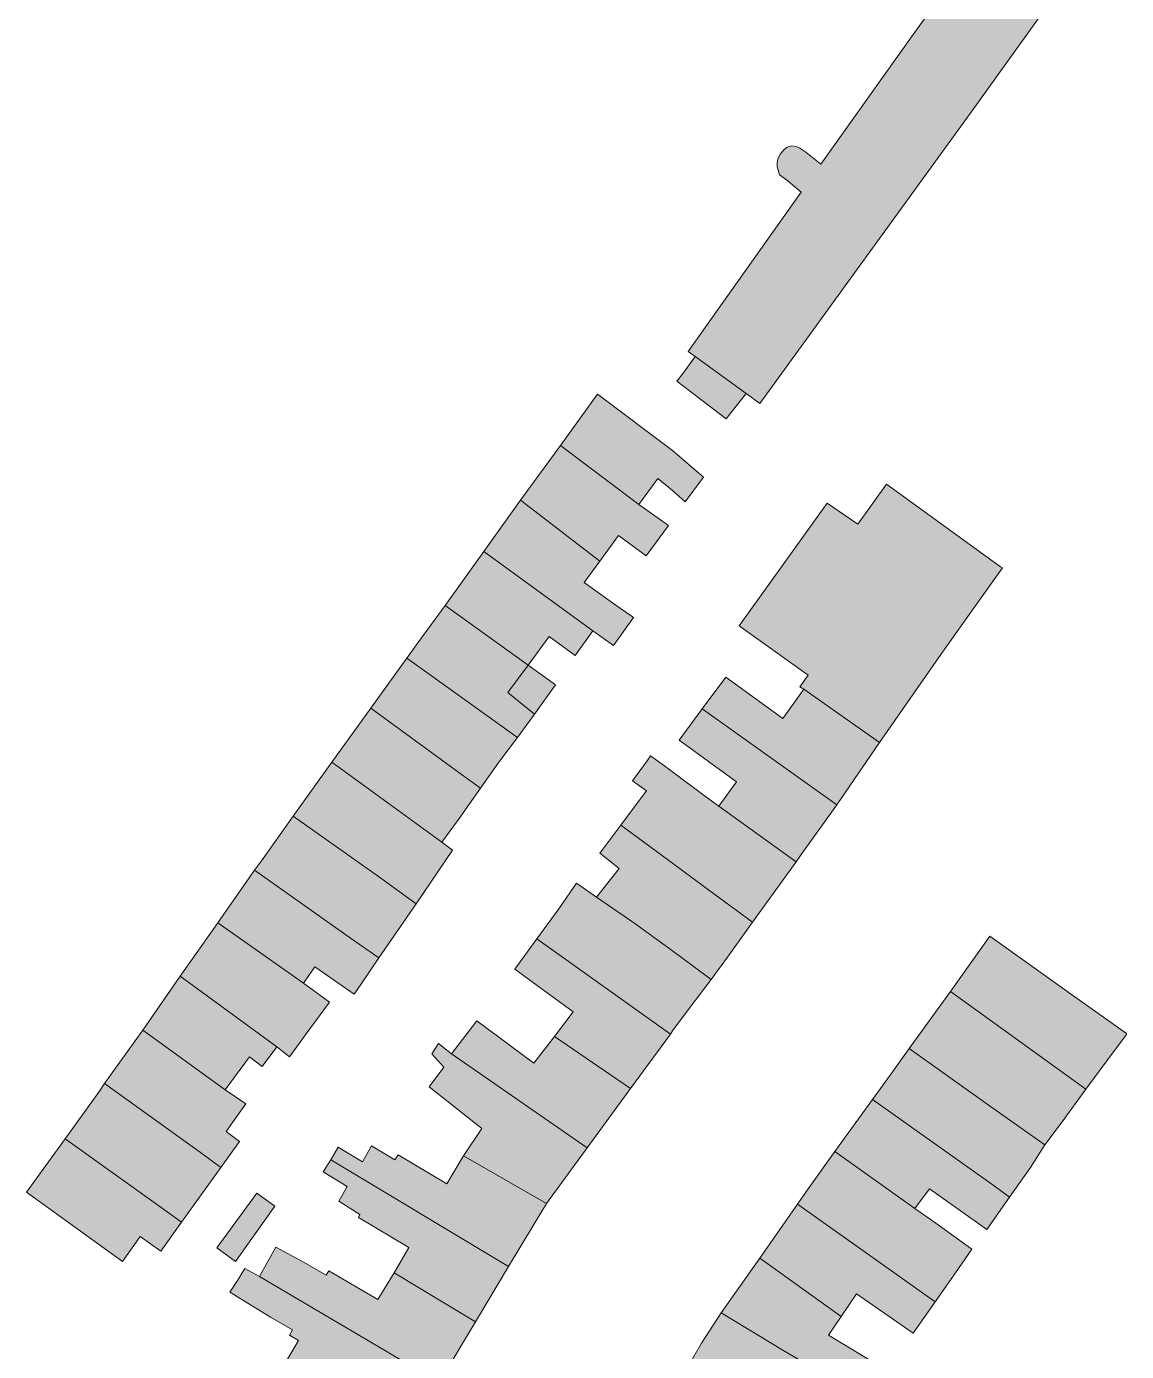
# Model space of a CAD drawing. Header units: millimetres. Extents: x -103 to 511, y -35 to 333.
# Drawn here: x 366.4 to 453, y 41.8 to 146.1 of the extents above; entities that cross this region are included whole.
import ezdxf

# ---------------------------------------------------------------- set-up
doc = ezdxf.new("R2010")
doc.units = ezdxf.units.MM
doc.header["$MEASUREMENT"] = 0
doc.layers.add('residential', color=7, linetype='Continuous', lineweight=0)

msp = doc.modelspace()

# ---------------------------------------------------------------- hatches: boundary and pattern name
at = {"layer": 'residential', "true_color": 0xfedcaf, "transparency": 33554687}
for points in [[(453.03, 168.95), (452.32, 167.95), (451.07, 168.85), (450.42, 169.35), (450.07, 169.35), (449.72, 169.3), (449.42, 169.1), (449.12, 168.85), (448.87, 168.5), (448.67, 168.1), (448.62, 167.6), (448.67, 167.2), (448.72, 166.85), (448.82, 166.45), (449.27, 166.1), (449.67, 165.8), (450.32, 165.35), (444.12, 156.45), (436.37, 145.7), (428.97, 135.3), (427.77, 136.25), (427.32, 136.55), (427.02, 136.7), (426.67, 136.75), (426.32, 136.65), (426.07, 136.45), (425.77, 136.1), (425.57, 135.7), (425.52, 135.4), (425.52, 135.1), (425.62, 134.75), (425.72, 134.45), (426.37, 134), (426.57, 133.8), (427.42, 133.1), (421.77, 125.15), (418.52, 120.55), (419.07, 120.15), (423.07, 117.25), (424.17, 116.45), (440.72, 139.3), (453.03, 156.47)], [(419.07, 120.15), (418.12, 118.85), (417.62, 118.2), (421.52, 115.25), (423.07, 117.25)], [(411.37, 117.2), (408.47, 113.15), (414.62, 108.5), (416.12, 110.55), (417.27, 109.6), (418.27, 108.7), (419.72, 110.65), (417.27, 112.75)], [(414.62, 108.5), (408.47, 113.15), (405.32, 108.85), (411.57, 104.05), (413.02, 106.05), (415.22, 104.45), (416.97, 106.85)], [(438.42, 96.7), (440.97, 100.3), (443.27, 103.5), (443.12, 103.6), (434.12, 110.1), (431.87, 106.95), (429.47, 108.6), (422.52, 98.95), (427.97, 95.05), (427.32, 94.15), (427.62, 93.95), (433.57, 89.75)], [(412.64, 97.39), (414.2, 99.6), (412.57, 100.75), (410.32, 102.35), (411.57, 104.05), (405.32, 108.85), (402.42, 104.8), (411.02, 98.55)], [(411.02, 98.55), (402.42, 104.8), (399.37, 100.55), (405.92, 95.85), (407.57, 98.1), (409.62, 96.6)], [(396.37, 96.4), (405.07, 90.15), (406.42, 92), (404.32, 93.7), (405.92, 95.85), (399.37, 100.55), (397.22, 97.6)], [(403.62, 88.2), (405.07, 90.15), (396.37, 96.4), (393.52, 92.45), (400.17, 87.61), (402.17, 86.16)], [(408.07, 94.3), (405.92, 95.85), (404.32, 93.7), (406.42, 92)], [(419.62, 92.4), (430.22, 84.85), (433.57, 89.75), (427.62, 93.95), (425.97, 91.65), (421.47, 94.9)], [(400.42, 83.7), (402.17, 86.16), (400.17, 87.61), (393.52, 92.45), (390.47, 88.2), (399.12, 81.9)], [(430.22, 84.85), (419.62, 92.4), (417.82, 89.95), (422.32, 86.65), (420.92, 84.75), (422.52, 83.6), (427.02, 80.35), (427.37, 80.85)], [(423.57, 75.6), (427.02, 80.35), (422.52, 83.6), (420.92, 84.75), (419.89, 85.51), (417.27, 87.45), (416.65, 87.91), (415.56, 88.72), (415.28, 88.32), (414.14, 86.75), (415.23, 85.96), (414.97, 85.6), (413.22, 83.25), (417.38, 80.18), (419.72, 78.45)], [(399.97, 81.27), (399.12, 81.9), (390.47, 88.2), (387.42, 83.95), (394.12, 79.2), (397.09, 77.06)], [(397.09, 77.06), (394.12, 79.2), (387.42, 83.95), (384.92, 80.45), (384.37, 79.7), (392.02, 74.3), (394.17, 72.79)], [(421.62, 72.85), (423.57, 75.6), (419.72, 78.45), (417.38, 80.18), (413.22, 83.25), (411.57, 81.05), (413.09, 79.84), (411.3, 77.59), (412.14, 77.01), (414.32, 75.5), (417.27, 73.35), (420.32, 71.1)], [(394.17, 72.79), (392.02, 74.3), (384.37, 79.7), (381.47, 75.55), (388.22, 70.8), (389.11, 72.09), (392.22, 69.93), (392.75, 70.71)], [(417.27, 67.05), (418.52, 68.7), (420.32, 71.1), (417.27, 73.35), (414.32, 75.5), (412.14, 77.01), (411.3, 77.59), (409.73, 78.68), (409.55, 78.42), (408.32, 76.65), (406.6, 74.29), (417.12, 66.8)], [(388.45, 66.82), (390.27, 69.3), (388.22, 70.8), (381.47, 75.55), (378.52, 71.35), (386.12, 65.8), (387.12, 65)], [(417.12, 66.8), (406.6, 74.29), (404.87, 71.9), (409.47, 68.55), (407.98, 66.61), (413.97, 62.5)], [(453.03, 66.77), (453.03, 66.84), (448.52, 70.05), (442.27, 74.5), (439.17, 70.15), (449.82, 62.45), (451.57, 64.8)], [(378.52, 71.35), (375.57, 67.1), (382.07, 62.4), (383.97, 65), (384.97, 64.25), (386.12, 65.8)], [(446.61, 58.08), (447.97, 59.9), (449.82, 62.45), (439.17, 70.15), (435.92, 65.65), (442.32, 61.1)], [(399.87, 65.25), (410.57, 57.85), (413.97, 62.5), (407.98, 66.61), (406.37, 64.5), (401.87, 67.85)], [(383.2, 58.35), (382.13, 59.12), (382.64, 59.83), (383.68, 61.31), (382.07, 62.4), (375.57, 67.1), (372.57, 62.9), (380.12, 57.46), (381.72, 56.3)], [(398.87, 66.05), (398.32, 65.25), (399.27, 64.2), (398.12, 62.65), (402.27, 59.35), (400.82, 57.2), (407.37, 53.45), (410.57, 57.85), (399.87, 65.25)], [(443.82, 53.95), (445.47, 56.3), (446.61, 58.08), (442.32, 61.1), (435.92, 65.65), (434.42, 63.55), (433.02, 61.65), (442.62, 54.85)], [(381.72, 56.3), (380.12, 57.46), (372.57, 62.9), (372.17, 62.3), (369.47, 58.55), (377.01, 53.14), (378.62, 51.99)], [(430.07, 57.55), (436.37, 53.05), (437.52, 54.6), (442.02, 51.4), (443.82, 53.95), (442.62, 54.85), (433.02, 61.65)], [(378.62, 51.99), (377.01, 53.14), (369.47, 58.55), (366.42, 54.35), (373.97, 48.9), (375.38, 50.87), (376.99, 49.71)], [(407.37, 53.45), (400.82, 57.2), (399.52, 55), (395.67, 57.3), (395.42, 56.9), (393.57, 58), (392.87, 56.75), (390.97, 57.9), (390.37, 56.9), (404.37, 48.5)], [(437.97, 45.7), (439.57, 48), (440.86, 49.86), (438.02, 51.9), (436.37, 53.05), (430.07, 57.55), (427.77, 54.35), (427.12, 53.4)], [(401.77, 44.15), (404.37, 48.5), (390.37, 56.9), (389.77, 55.95), (391.67, 54.8), (391.02, 53.65), (392.67, 52.6), (392.57, 52.35), (396.52, 50), (395.37, 48)], [(385.97, 53.25), (384.55, 54.27), (381.4, 49.97), (382.87, 48.9)], [(430.57, 44.55), (431.77, 46.35), (436.22, 43.25), (437.97, 45.7), (427.12, 53.4), (424.17, 49.15)], [(388.27, 48.8), (386.06, 50.03), (385.32, 48.7), (384.77, 47.7), (398.92, 39.35), (401.77, 44.15), (395.37, 48), (394.07, 45.9), (390.22, 48.15), (390.02, 47.8)], [(432.42, 38.1), (433.87, 40.5), (429.57, 43.1), (430.57, 44.55), (424.17, 49.15), (421.12, 44.85), (425.97, 41.9)], [(398.92, 39.35), (384.77, 47.7), (383.62, 48.35), (383.02, 47.4), (382.44, 46.47), (385.62, 44.5), (387.37, 43.5), (387.12, 43.1), (387.84, 42.68), (386.7, 40.74), (389.99, 38.78), (396.32, 35)], [(425.27, 36.25), (426.37, 38.1), (430.82, 35.45), (432.42, 38.1), (425.97, 41.9), (421.12, 44.85), (419.57, 42.45), (418.37, 40.35)]]:
    msp.add_hatch(color=41, dxfattribs=at).paths.add_polyline_path(points)

# ---------------------------------------------------------------- linework, layer by layer
at = {"layer": 'residential', "color": 18, "lineweight": 5, "true_color": 0x000000}
msp.add_lwpolyline([(444.12, 156.45), (436.37, 145.7), (428.97, 135.3), (427.77, 136.25), (427.32, 136.55), (427.02, 136.7), (426.67, 136.75), (426.32, 136.65), (426.07, 136.45), (425.77, 136.1), (425.57, 135.7), (425.52, 135.4), (425.52, 135.1), (425.62, 134.75), (425.72, 134.45), (426.37, 134), (426.57, 133.8), (427.42, 133.1), (421.77, 125.15), (418.52, 120.55), (419.07, 120.15), (423.07, 117.25), (424.17, 116.45), (440.72, 139.3), (453.03, 156.47)], dxfattribs=at)
at = {"layer": 'residential'}
msp.add_lwpolyline([(444.12, 156.45), (436.37, 145.7), (428.97, 135.3), (427.77, 136.25), (427.32, 136.55), (427.02, 136.7), (426.67, 136.75), (426.32, 136.65), (426.07, 136.45), (425.77, 136.1), (425.57, 135.7), (425.52, 135.4), (425.52, 135.1), (425.62, 134.75), (425.72, 134.45), (426.37, 134), (426.57, 133.8), (427.42, 133.1), (421.77, 125.15), (418.52, 120.55), (419.07, 120.15), (423.07, 117.25), (424.17, 116.45), (440.72, 139.3), (453.03, 156.47)], dxfattribs=at)
at = {"layer": 'residential', "color": 18, "lineweight": 5, "true_color": 0x000000}
for points in [[(419.07, 120.15), (418.12, 118.85), (417.62, 118.2), (421.52, 115.25), (423.07, 117.25)], [(411.37, 117.2), (408.47, 113.15), (414.62, 108.5), (416.12, 110.55), (417.27, 109.6), (418.27, 108.7), (419.72, 110.65), (417.27, 112.75)], [(414.62, 108.5), (408.47, 113.15), (405.32, 108.85), (411.57, 104.05), (413.02, 106.05), (415.22, 104.45), (416.97, 106.85)], [(438.42, 96.7), (440.97, 100.3), (443.27, 103.5), (443.12, 103.6), (434.12, 110.1), (431.87, 106.95), (429.47, 108.6), (422.52, 98.95), (427.97, 95.05), (427.32, 94.15), (427.62, 93.95), (433.57, 89.75)], [(412.64, 97.39), (414.2, 99.6), (412.57, 100.75), (410.32, 102.35), (411.57, 104.05), (405.32, 108.85), (402.42, 104.8), (411.02, 98.55)], [(411.02, 98.55), (402.42, 104.8), (399.37, 100.55), (405.92, 95.85), (407.57, 98.1), (409.62, 96.6)], [(396.37, 96.4), (405.07, 90.15), (406.42, 92), (404.32, 93.7), (405.92, 95.85), (399.37, 100.55), (397.22, 97.6)], [(403.62, 88.2), (405.07, 90.15), (396.37, 96.4), (393.52, 92.45), (400.17, 87.61), (402.17, 86.16)], [(408.07, 94.3), (405.92, 95.85), (404.32, 93.7), (406.42, 92)], [(419.62, 92.4), (430.22, 84.85), (433.57, 89.75), (427.62, 93.95), (425.97, 91.65), (421.47, 94.9)], [(400.42, 83.7), (402.17, 86.16), (400.17, 87.61), (393.52, 92.45), (390.47, 88.2), (399.12, 81.9)], [(430.22, 84.85), (419.62, 92.4), (417.82, 89.95), (422.32, 86.65), (420.92, 84.75), (422.52, 83.6), (427.02, 80.35), (427.37, 80.85)], [(423.57, 75.6), (427.02, 80.35), (422.52, 83.6), (420.92, 84.75), (419.89, 85.51), (417.27, 87.45), (416.65, 87.91), (415.56, 88.72), (415.28, 88.32), (414.14, 86.75), (415.23, 85.96), (414.97, 85.6), (413.22, 83.25), (417.38, 80.18), (419.72, 78.45)], [(399.97, 81.27), (399.12, 81.9), (390.47, 88.2), (387.42, 83.95), (394.12, 79.2), (397.09, 77.06)], [(397.09, 77.06), (394.12, 79.2), (387.42, 83.95), (384.92, 80.45), (384.37, 79.7), (392.02, 74.3), (394.17, 72.79)], [(421.62, 72.85), (423.57, 75.6), (419.72, 78.45), (417.38, 80.18), (413.22, 83.25), (411.57, 81.05), (413.09, 79.84), (411.3, 77.59), (412.14, 77.01), (414.32, 75.5), (417.27, 73.35), (420.32, 71.1)], [(394.17, 72.79), (392.02, 74.3), (384.37, 79.7), (381.47, 75.55), (388.22, 70.8), (389.11, 72.09), (392.22, 69.93), (392.75, 70.71)], [(417.27, 67.05), (418.52, 68.7), (420.32, 71.1), (417.27, 73.35), (414.32, 75.5), (412.14, 77.01), (411.3, 77.59), (409.73, 78.68), (409.55, 78.42), (408.32, 76.65), (406.6, 74.29), (417.12, 66.8)], [(388.45, 66.82), (390.27, 69.3), (388.22, 70.8), (381.47, 75.55), (378.52, 71.35), (386.12, 65.8), (387.12, 65)], [(417.12, 66.8), (406.6, 74.29), (404.87, 71.9), (409.47, 68.55), (407.98, 66.61), (413.97, 62.5)], [(453.03, 66.77), (453.03, 66.84), (448.52, 70.05), (442.27, 74.5), (439.17, 70.15), (449.82, 62.45), (451.57, 64.8)], [(378.52, 71.35), (375.57, 67.1), (382.07, 62.4), (383.97, 65), (384.97, 64.25), (386.12, 65.8)], [(446.61, 58.08), (447.97, 59.9), (449.82, 62.45), (439.17, 70.15), (435.92, 65.65), (442.32, 61.1)], [(399.87, 65.25), (410.57, 57.85), (413.97, 62.5), (407.98, 66.61), (406.37, 64.5), (401.87, 67.85)], [(383.2, 58.35), (382.13, 59.12), (382.64, 59.83), (383.68, 61.31), (382.07, 62.4), (375.57, 67.1), (372.57, 62.9), (380.12, 57.46), (381.72, 56.3)], [(398.87, 66.05), (398.32, 65.25), (399.27, 64.2), (398.12, 62.65), (402.27, 59.35), (400.82, 57.2), (407.37, 53.45), (410.57, 57.85), (399.87, 65.25)], [(443.82, 53.95), (445.47, 56.3), (446.61, 58.08), (442.32, 61.1), (435.92, 65.65), (434.42, 63.55), (433.02, 61.65), (442.62, 54.85)], [(381.72, 56.3), (380.12, 57.46), (372.57, 62.9), (372.17, 62.3), (369.47, 58.55), (377.01, 53.14), (378.62, 51.99)], [(430.07, 57.55), (436.37, 53.05), (437.52, 54.6), (442.02, 51.4), (443.82, 53.95), (442.62, 54.85), (433.02, 61.65)], [(378.62, 51.99), (377.01, 53.14), (369.47, 58.55), (366.42, 54.35), (373.97, 48.9), (375.38, 50.87), (376.99, 49.71)], [(407.37, 53.45), (400.82, 57.2), (399.52, 55), (395.67, 57.3), (395.42, 56.9), (393.57, 58), (392.87, 56.75), (390.97, 57.9), (390.37, 56.9), (404.37, 48.5)], [(437.97, 45.7), (439.57, 48), (440.86, 49.86), (438.02, 51.9), (436.37, 53.05), (430.07, 57.55), (427.77, 54.35), (427.12, 53.4)], [(401.77, 44.15), (404.37, 48.5), (390.37, 56.9), (389.77, 55.95), (391.67, 54.8), (391.02, 53.65), (392.67, 52.6), (392.57, 52.35), (396.52, 50), (395.37, 48)], [(385.97, 53.25), (384.55, 54.27), (381.4, 49.97), (382.87, 48.9)], [(430.57, 44.55), (431.77, 46.35), (436.22, 43.25), (437.97, 45.7), (427.12, 53.4), (424.17, 49.15)], [(388.27, 48.8), (386.06, 50.03), (385.32, 48.7), (384.77, 47.7), (398.92, 39.35), (401.77, 44.15), (395.37, 48), (394.07, 45.9), (390.22, 48.15), (390.02, 47.8)], [(432.42, 38.1), (433.87, 40.5), (429.57, 43.1), (430.57, 44.55), (424.17, 49.15), (421.12, 44.85), (425.97, 41.9)], [(398.92, 39.35), (384.77, 47.7), (383.62, 48.35), (383.02, 47.4), (382.44, 46.47), (385.62, 44.5), (387.37, 43.5), (387.12, 43.1), (387.84, 42.68), (386.7, 40.74), (389.99, 38.78), (396.32, 35)], [(425.27, 36.25), (426.37, 38.1), (430.82, 35.45), (432.42, 38.1), (425.97, 41.9), (421.12, 44.85), (419.57, 42.45), (418.37, 40.35)]]:
    msp.add_lwpolyline(points, close=True, dxfattribs=at)
at = {"layer": 'residential'}
for points in [[(419.07, 120.15), (418.12, 118.85), (417.62, 118.2), (421.52, 115.25), (423.07, 117.25)], [(411.37, 117.2), (408.47, 113.15), (414.62, 108.5), (416.12, 110.55), (417.27, 109.6), (418.27, 108.7), (419.72, 110.65), (417.27, 112.75)], [(414.62, 108.5), (408.47, 113.15), (405.32, 108.85), (411.57, 104.05), (413.02, 106.05), (415.22, 104.45), (416.97, 106.85)], [(438.42, 96.7), (440.97, 100.3), (443.27, 103.5), (443.12, 103.6), (434.12, 110.1), (431.87, 106.95), (429.47, 108.6), (422.52, 98.95), (427.97, 95.05), (427.32, 94.15), (427.62, 93.95), (433.57, 89.75)], [(412.64, 97.39), (414.2, 99.6), (412.57, 100.75), (410.32, 102.35), (411.57, 104.05), (405.32, 108.85), (402.42, 104.8), (411.02, 98.55)], [(411.02, 98.55), (402.42, 104.8), (399.37, 100.55), (405.92, 95.85), (407.57, 98.1), (409.62, 96.6)], [(396.37, 96.4), (405.07, 90.15), (406.42, 92), (404.32, 93.7), (405.92, 95.85), (399.37, 100.55), (397.22, 97.6)], [(403.62, 88.2), (405.07, 90.15), (396.37, 96.4), (393.52, 92.45), (400.17, 87.61), (402.17, 86.16)], [(408.07, 94.3), (405.92, 95.85), (404.32, 93.7), (406.42, 92)], [(419.62, 92.4), (430.22, 84.85), (433.57, 89.75), (427.62, 93.95), (425.97, 91.65), (421.47, 94.9)], [(400.42, 83.7), (402.17, 86.16), (400.17, 87.61), (393.52, 92.45), (390.47, 88.2), (399.12, 81.9)], [(430.22, 84.85), (419.62, 92.4), (417.82, 89.95), (422.32, 86.65), (420.92, 84.75), (422.52, 83.6), (427.02, 80.35), (427.37, 80.85)], [(423.57, 75.6), (427.02, 80.35), (422.52, 83.6), (420.92, 84.75), (419.89, 85.51), (417.27, 87.45), (416.65, 87.91), (415.56, 88.72), (415.28, 88.32), (414.14, 86.75), (415.23, 85.96), (414.97, 85.6), (413.22, 83.25), (417.38, 80.18), (419.72, 78.45)], [(399.97, 81.27), (399.12, 81.9), (390.47, 88.2), (387.42, 83.95), (394.12, 79.2), (397.09, 77.06)], [(397.09, 77.06), (394.12, 79.2), (387.42, 83.95), (384.92, 80.45), (384.37, 79.7), (392.02, 74.3), (394.17, 72.79)], [(421.62, 72.85), (423.57, 75.6), (419.72, 78.45), (417.38, 80.18), (413.22, 83.25), (411.57, 81.05), (413.09, 79.84), (411.3, 77.59), (412.14, 77.01), (414.32, 75.5), (417.27, 73.35), (420.32, 71.1)], [(394.17, 72.79), (392.02, 74.3), (384.37, 79.7), (381.47, 75.55), (388.22, 70.8), (389.11, 72.09), (392.22, 69.93), (392.75, 70.71)], [(417.27, 67.05), (418.52, 68.7), (420.32, 71.1), (417.27, 73.35), (414.32, 75.5), (412.14, 77.01), (411.3, 77.59), (409.73, 78.68), (409.55, 78.42), (408.32, 76.65), (406.6, 74.29), (417.12, 66.8)], [(388.45, 66.82), (390.27, 69.3), (388.22, 70.8), (381.47, 75.55), (378.52, 71.35), (386.12, 65.8), (387.12, 65)], [(417.12, 66.8), (406.6, 74.29), (404.87, 71.9), (409.47, 68.55), (407.98, 66.61), (413.97, 62.5)], [(453.03, 66.77), (453.03, 66.84), (448.52, 70.05), (442.27, 74.5), (439.17, 70.15), (449.82, 62.45), (451.57, 64.8)], [(378.52, 71.35), (375.57, 67.1), (382.07, 62.4), (383.97, 65), (384.97, 64.25), (386.12, 65.8)], [(446.61, 58.08), (447.97, 59.9), (449.82, 62.45), (439.17, 70.15), (435.92, 65.65), (442.32, 61.1)], [(399.87, 65.25), (410.57, 57.85), (413.97, 62.5), (407.98, 66.61), (406.37, 64.5), (401.87, 67.85)], [(383.2, 58.35), (382.13, 59.12), (382.64, 59.83), (383.68, 61.31), (382.07, 62.4), (375.57, 67.1), (372.57, 62.9), (380.12, 57.46), (381.72, 56.3)], [(398.87, 66.05), (398.32, 65.25), (399.27, 64.2), (398.12, 62.65), (402.27, 59.35), (400.82, 57.2), (407.37, 53.45), (410.57, 57.85), (399.87, 65.25)], [(443.82, 53.95), (445.47, 56.3), (446.61, 58.08), (442.32, 61.1), (435.92, 65.65), (434.42, 63.55), (433.02, 61.65), (442.62, 54.85)], [(381.72, 56.3), (380.12, 57.46), (372.57, 62.9), (372.17, 62.3), (369.47, 58.55), (377.01, 53.14), (378.62, 51.99)], [(430.07, 57.55), (436.37, 53.05), (437.52, 54.6), (442.02, 51.4), (443.82, 53.95), (442.62, 54.85), (433.02, 61.65)], [(378.62, 51.99), (377.01, 53.14), (369.47, 58.55), (366.42, 54.35), (373.97, 48.9), (375.38, 50.87), (376.99, 49.71)], [(407.37, 53.45), (400.82, 57.2), (399.52, 55), (395.67, 57.3), (395.42, 56.9), (393.57, 58), (392.87, 56.75), (390.97, 57.9), (390.37, 56.9), (404.37, 48.5)], [(437.97, 45.7), (439.57, 48), (440.86, 49.86), (438.02, 51.9), (436.37, 53.05), (430.07, 57.55), (427.77, 54.35), (427.12, 53.4)], [(401.77, 44.15), (404.37, 48.5), (390.37, 56.9), (389.77, 55.95), (391.67, 54.8), (391.02, 53.65), (392.67, 52.6), (392.57, 52.35), (396.52, 50), (395.37, 48)], [(385.97, 53.25), (384.55, 54.27), (381.4, 49.97), (382.87, 48.9)], [(430.57, 44.55), (431.77, 46.35), (436.22, 43.25), (437.97, 45.7), (427.12, 53.4), (424.17, 49.15)], [(388.27, 48.8), (386.06, 50.03), (385.32, 48.7), (384.77, 47.7), (398.92, 39.35), (401.77, 44.15), (395.37, 48), (394.07, 45.9), (390.22, 48.15), (390.02, 47.8)], [(432.42, 38.1), (433.87, 40.5), (429.57, 43.1), (430.57, 44.55), (424.17, 49.15), (421.12, 44.85), (425.97, 41.9)], [(398.92, 39.35), (384.77, 47.7), (383.62, 48.35), (383.02, 47.4), (382.44, 46.47), (385.62, 44.5), (387.37, 43.5), (387.12, 43.1), (387.84, 42.68), (386.7, 40.74), (389.99, 38.78), (396.32, 35)], [(425.27, 36.25), (426.37, 38.1), (430.82, 35.45), (432.42, 38.1), (425.97, 41.9), (421.12, 44.85), (419.57, 42.45), (418.37, 40.35)]]:
    msp.add_lwpolyline(points, close=True, dxfattribs=at)

doc.saveas('drawing.dxf')
